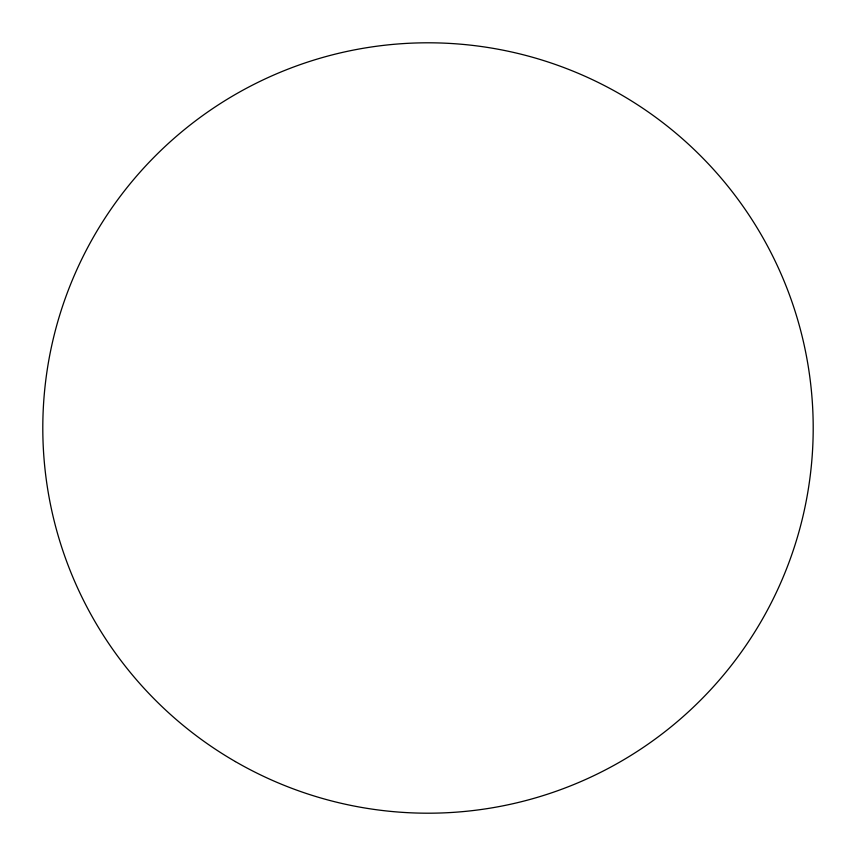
<?xml version="1.0" encoding="UTF-8"?>
<svg xmlns="http://www.w3.org/2000/svg" width="856" height="856" viewBox="0 0 856 856"><rect width="100%" height="100%" fill="white"/><g stroke="black" fill="none" stroke-linecap="round" stroke-linejoin="round"><path stroke-width="1.28" d="M235.4 761.594A385.2 385.2 0 0 0 813.2 428A385.2 385.2 0 0 0 235.4 94.406A385.2 385.2 0 0 0 235.4 761.594"/></g></svg>
